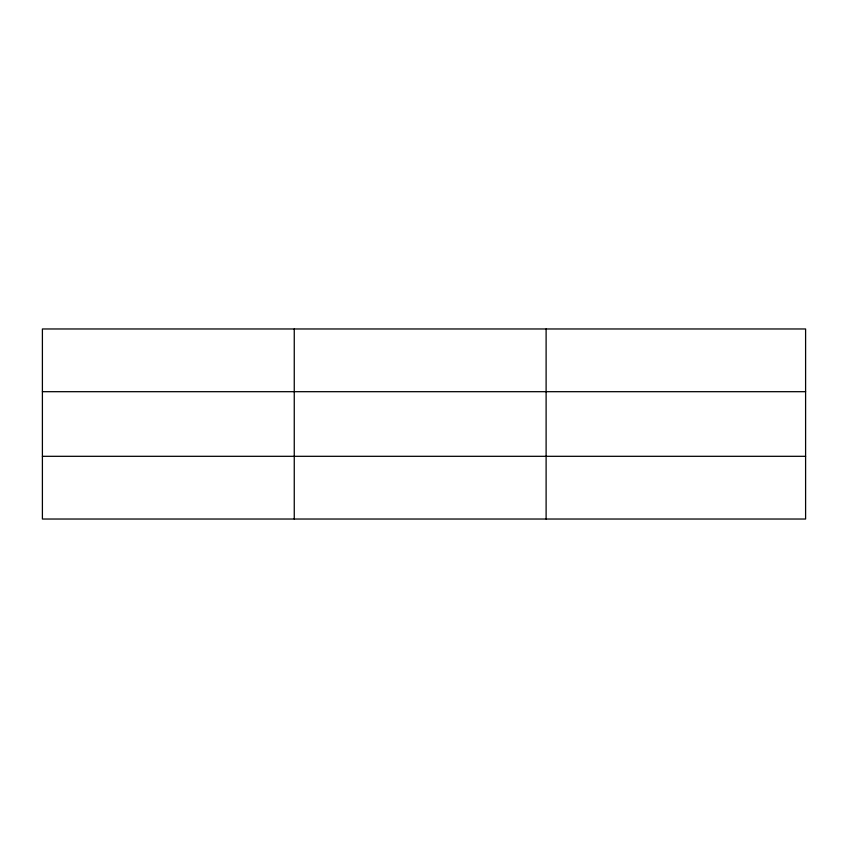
<?xml version="1.0" encoding="UTF-8"?>
<svg xmlns="http://www.w3.org/2000/svg" width="848" height="848" viewBox="0 0 848 848"><rect width="100%" height="100%" fill="white"/><g stroke="black" fill="none" stroke-linecap="round" stroke-linejoin="round"><path stroke-width="1.27" d="M294.256 328.971L294.256 519.029M546.112 328.971L546.112 519.029M805.6 391.691L805.6 328.971L42.4 328.971L42.4 519.029L805.6 519.029L805.6 391.691L42.4 391.691M42.4 456.309L805.6 456.309"/></g></svg>
